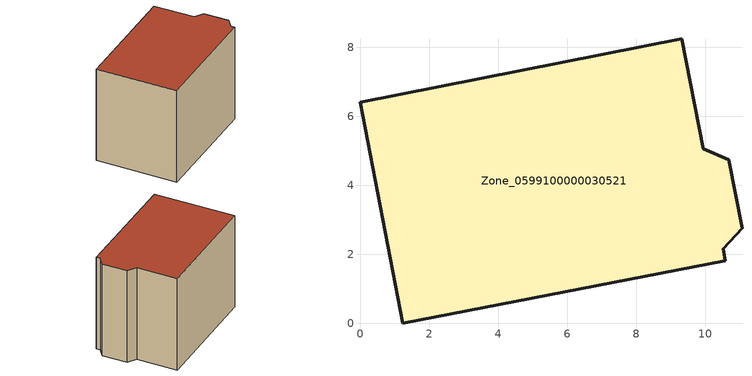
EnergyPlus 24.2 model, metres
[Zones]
Zone_0599100000030521
 floor ground (C_G): 10.51,2.16 10.57,1.81 1.23,0 0,6.41 9.32,8.24 9.94,5.05 10.67,4.74 11.06,2.75 z0
 wall outside (C_F): 9.32,8.24 0,6.41 1.23,0 10.57,1.81 10.51,2.16 11.06,2.75 10.67,4.74 9.94,5.05 9.32,8.24 z0:7.86
 roof outside (C_R): 0,6.41 1.23,0 10.57,1.81 10.51,2.16 11.06,2.75 10.67,4.74 9.94,5.05 9.32,8.24 z7.86
[BUILDING]
Pand.0599100000030521: North Axis=0; Terrain=City; Loads Convergence Tolerance Value=0.04; Temperature Convergence Tolerance Value=0.4; Solar Distribution=FullExterior; Maximum Number of Warmup Days=25; Minimum Number of Warmup Days=1
[Site:Location]
Rotterdam.The.Hague.AP_ZH_NLD Design_Conditions: Latitude=51.96; Longitude=4.45; Time Zone=1; Elevation=-4.5
[SITE:GROUNDTEMPERATURE:BUILDINGSURFACE]
18, 18, 18, 18, 18, 18, 18, 18, 18, 18, 18, 18
[MATERIAL] Thermal Absorptance=0.9; Solar Absorptance=0.7; Visible Absorptance=0.7
Name | Roughness | Thickness | Conductivity | Density | Specific Heat
G.TI.1946 | MediumSmooth | 0.15 | 1 | 540 | 1210
F.TI.1946 | Rough | 0.3 | 0.857143 | 1920 | 840
R.TI.1946 | MediumRough | 0.2 | 0.1 | 1500 | 1000
[CONSTRUCTION]
C_G: G.TI.1946
C_F: F.TI.1946
C_R: R.TI.1946
[ZONE]
Zone_0599100000030521: Type=1; Multiplier=1; Ceiling Height=Autocalculate; Volume=Autocalculate; Floor Area=autocalculate; Part of Total Floor Area=Yes
[ZONEINFILTRATION:DESIGNFLOWRATE]
Infil_Zone_0599100000030521: Zone or ZoneList or Space or SpaceList=Zone_0599100000030521; Schedule=AlwaysOn; Design Flow Rate Calculation Method=Flow/Area; Flow Rate per Floor Area=0.003; Constant Term Coefficient=1; Temperature Term Coefficient=0; Velocity Term Coefficient=0; Velocity Squared Term Coefficient=0
[HVACTEMPLATE:ZONE:IDEALLOADSAIRSYSTEM]
Zone_0599100000030521: Maximum Heating Supply Air Temperature=50; Minimum Cooling Supply Air Temperature=13; Maximum Heating Supply Air Humidity Ratio=0.0156; Minimum Cooling Supply Air Humidity Ratio=0.0077; Heating Limit=NoLimit; Cooling Limit=NoLimit; Dehumidification Control Type=ConstantSensibleHeatRatio; Cooling Sensible Heat Ratio=0.7; Dehumidification Setpoint=60; Humidification Control Type=None; Humidification Setpoint=30; Outdoor Air Method=None; Outdoor Air Flow Rate per Person=0.00944; Outdoor Air Flow Rate per Zone Floor Area=0; Outdoor Air Flow Rate per Zone=0; Demand Controlled Ventilation Type=None; Outdoor Air Economizer Type=NoEconomizer; Heat Recovery Type=None; Sensible Heat Recovery Effectiveness=0.7; Latent Heat Recovery Effectiveness=0.65
[ZONECONTROL:THERMOSTAT]
ThermostatControl_Zone_0599100000030521: Zone or ZoneList=Zone_0599100000030521; Control Type Schedule=DualSetpointControlType; Control 1=Thermostat_Zone_0599100000030521; Temperature Difference Between Cutout And Setpoint=0
[THERMOSTATSETPOINT:DUALSETPOINT]
Thermostat_Zone_0599100000030521: Heating Setpoint Temperature Schedule=HeatingSetpoint_Zone_0599100000030521; Cooling Setpoint Temperature Schedule=CoolingSetpoint_Zone_0599100000030521
[SCHEDULE:COMPACT]
HeatingSetpoint_Zone_0599100000030521: Through: 12/31, For: AllDays, Until: 24:00, 21
CoolingSetpoint_Zone_0599100000030521: Through: 12/31, For: AllDays, Until: 24:00, 24
DualSetpointControlType: Through: 12/31, For: AllDays, Until: 24:00, 4
AlwaysOn: Through: 12/31, For: AllDays, Until: 24:00, 1
